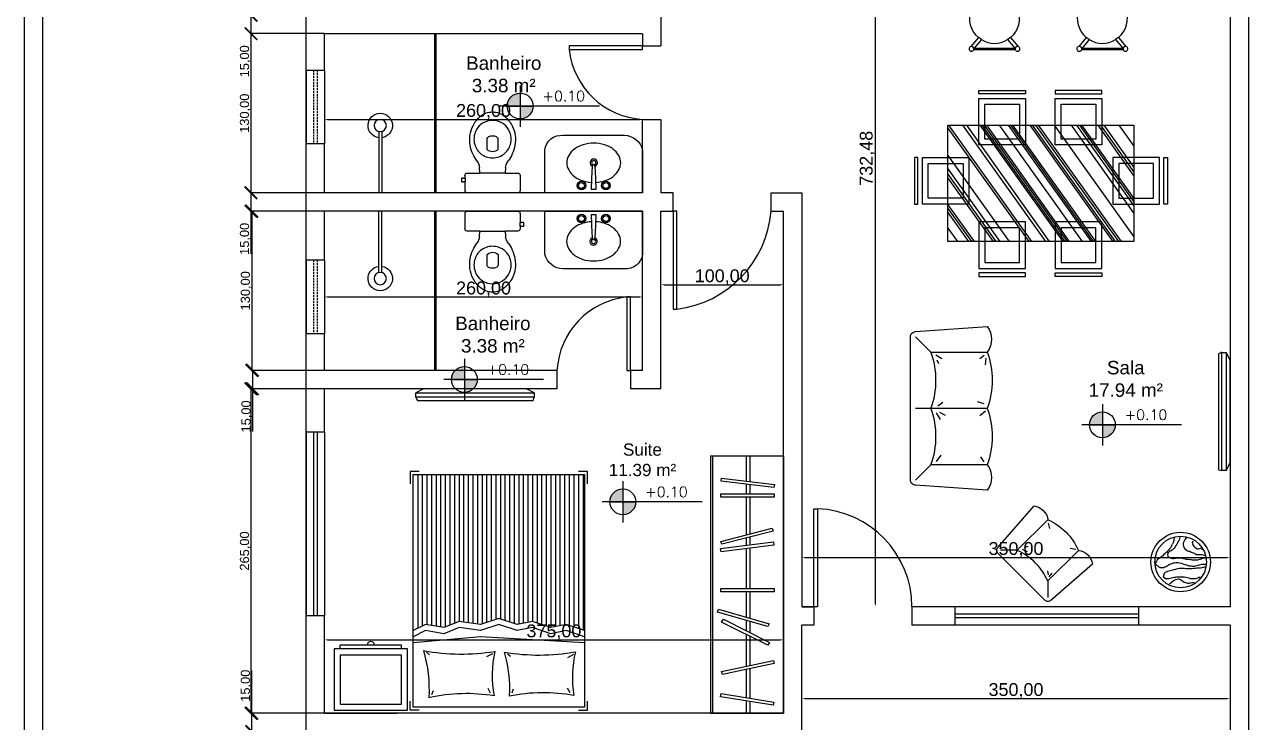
# Model space of a CAD drawing. Header units: metres. Extents: x 5374 to 25187, y 1840 to 7438.
# Drawn here: x 21878 to 22878, y 5730 to 6300 of the extents above; entities that cross this region are included whole.
import ezdxf
from ezdxf.enums import TextEntityAlignment as Align

# ---------------------------------------------------------------- set-up
doc = ezdxf.new("R2010")
doc.units = ezdxf.units.M
doc.linetypes.add('HIDDEN2', pattern=[4.7625, 3.175, -1.5875])
for name, color, linetype in [('01', 1, 'Continuous'), ('02', 2, 'Continuous'), ('03', 3, 'Continuous'), ('04', 4, 'Continuous'), ('05', 5, 'Continuous'), ('06', 6, 'Continuous'), ('ARQ-SÍMBOLOS', 2, 'Continuous'), ('ARQ-TEXTO2', 2, 'Continuous'), ('Block1', 1, 'Continuous'), ('Block2', 2, 'Continuous')]:
    doc.layers.add(name, color=color, linetype=linetype)
doc.styles.add('ROMANS', font='romans.shx')
doc.styles.get("Standard").update_dxf_attribs({"font": 'arial.ttf'})
doc.dimstyles.new('Cotas Externas', dxfattribs={"dimtxt": 7.5, "dimasz": 10.2, "dimexe": 0.125, "dimexo": 0.0625, "dimgap": 0.0625, "dimtad": 1, "dimzin": 1, "dimtxsty": 'Standard', "dimblk": 'ARCHTICK', "dimcen": 0.2, "dimadec": 0, "dimazin": 0, "dimtfac": 1, "dimtmove": 0, "dimatfit": 3, "dimfxl": 1, "dimarcsym": 0})
doc.dimstyles.new('Cotas Internas', dxfattribs={"dimtxt": 10.5, "dimasz": 2.5, "dimexe": 1.25, "dimexo": 0.625, "dimgap": 0.0625, "dimtad": 1, "dimzin": 1, "dimtxsty": 'Standard', "dimcen": 2.5, "dimse1": 1, "dimse2": 1, "dimadec": 0, "dimazin": 0, "dimtfac": 1, "dimtmove": 0, "dimatfit": 3, "dimfxl": 1, "dimarcsym": 0})

# ---------------------------------------------------------------- blocks, each defined once
blk = doc.blocks.new('CamaCasal001')
for p, q in [((-65, -3), (-72.5, -3)), ((-72.5, -3), (-72.5, -10.5)), ((65, -3), (72.5, -3)), ((72.5, -3), (72.5, -10.5)), ((-58.4, -17.1), (-56.1, -21)), ((-10.9, -17.3), (-12.1, -20.6)), ((6.7, -16.9), (8.8, -20.9)), ((54.7, -15.9), (53.4, -19.2)), ((-60.9, -48.5), (-56.1, -45.8)), ((-7, -49.2), (-9.5, -47.1)), ((5.2, -49.1), (10.1, -46.6)), ((59, -50.4), (56.6, -48.2)), ((-70, -58), (15, -63)), ((15, -63), (70, -58)), ((-70, -63), (-55, -68)), ((-70, -68), (-55, -73)), ((-68.8, -195.5), (-68.8, -68.4)), ((-65, -195.5), (-65, -69.7)), ((-55, -68), (-42.5, -65.5)), ((-42.5, -65.5), (-27.5, -70.5)), ((-27.5, -70.5), (-15, -68)), ((-15, -68), (0, -73)), ((0, -73), (15, -68)), ((15, -68), (32.5, -70.5)), ((32.5, -70.5), (45, -65.5)), ((45, -65.5), (60, -68)), ((60, -68), (70, -63)), ((60, -73), (70, -68)), ((66.2, -195.5), (66.2, -69.9)), ((-61.3, -195.5), (-61.3, -70.9)), ((-57.5, -195.5), (-57.5, -72.2)), ((-55, -73), (-42.5, -70.5)), ((-53.8, -195.5), (-53.8, -72.8)), ((-50, -195.5), (-50, -72)), ((-46.3, -195.5), (-46.3, -71.3)), ((-42.5, -70.5), (-27.5, -75.5)), ((-42.5, -195.5), (-42.5, -70.5)), ((-38.8, -195.5), (-38.8, -71.8)), ((-35, -195.5), (-35, -73)), ((-31.3, -195.5), (-31.3, -74.3)), ((-27.5, -75.5), (-15, -73)), ((-27.5, -195.5), (-27.5, -75.5)), ((-23.8, -195.5), (-23.8, -74.8)), ((-20, -195.5), (-20, -74)), ((-16.3, -195.5), (-16.3, -73.3)), ((-15, -73), (0, -78)), ((-12.5, -195.5), (-12.5, -73.8)), ((-8.8, -195.5), (-8.8, -75.1)), ((-5, -195.5), (-5, -76.3)), ((-1.3, -195.5), (-1.3, -77.6)), ((0, -78), (15, -73)), ((2.5, -195.5), (2.5, -77.2)), ((6.2, -195.5), (6.2, -75.9)), ((10, -195.5), (10, -74.7)), ((13.7, -195.5), (13.7, -73.4)), ((15, -73), (32.5, -75.5)), ((17.5, -195.5), (17.5, -73.4)), ((21.2, -195.5), (21.2, -73.9)), ((25, -195.5), (25, -74.4)), ((28.7, -195.5), (28.7, -75)), ((32.5, -75.5), (45, -70.5)), ((32.5, -195.5), (32.5, -75.5)), ((36.2, -195.5), (36.2, -74)), ((40, -195.5), (40, -72.5)), ((43.7, -195.5), (43.7, -71)), ((45, -70.5), (60, -73)), ((47.5, -195.5), (47.5, -70.9)), ((51.2, -195.5), (51.2, -71.5)), ((55, -195.5), (55, -72.2)), ((58.7, -195.5), (58.7, -72.8)), ((62.5, -195.5), (62.5, -71.8)), ((-72.5, -188), (-72.5, -198)), ((72.5, -198), (72.5, -188)), ((-72.5, -198), (-65, -198)), ((65, -198), (72.5, -198))]:
    blk.add_line(p, q)
blk.add_lwpolyline([(-70, -5.5), (70, -5.5), (70, -195.5), (-70, -195.5)], close=True)
for centre, radius, start, end in [((-144.2, -30), 84.1, 345.7287, 10.2181), ((-36.5, 118.4), 135.7, 259.4205, 281.7815), ((89.6, -21.2), 98.6, 176.1219, 197.2683), ((-82.6, -32), 88, 347.3997, 11.3333), ((26.7, 122.4), 139, 260.4676, 282.5636), ((170, -19.8), 113.3, 176.7024, 196.4311), ((-33, -219.8), 171.7, 80.4985, 99.9759), ((30.4, -220.6), 171.7, 79.6119, 99.0947)]:
    blk.add_arc(centre, radius, start, end)
blk = doc.blocks.new('Lavatorio008')
blk.add_lwpolyline([(-1.9, -8.6, 0.05843), (-8.8, -9.8, 0.084248), (-15.6, -13.2, 0.106469), (-20.5, -18.7, 0.130159), (-22.1, -24.6, 0.130159), (-20.5, -30.4, 0.106469), (-15.6, -35.9, 0.084248), (-8.8, -39.3, 0.073281), (-0.1, -40.6, 0.073281), (8.6, -39.3, 0.084248), (15.5, -35.9, 0.106469), (20.4, -30.4, 0.130159), (21.9, -24.6, 0.130159), (20.4, -18.7, 0.106469), (15.5, -13.2, 0.084248), (8.6, -9.8, 0.057106), (1.9, -8.6)], format="xyb")
blk.add_lwpolyline([(-1, -22.8, 0.389688), (-0.8, -23), (0, -23), (0.8, -23, 0.389688), (1, -22.8, 0.017234), (2, -3.2, 0.418769), (1.8, -3), (0, -3), (-1.8, -3, 0.418769), (-2, -3.2, 0.017234)], format="xyb", close=True)
for centre, radius in [((-10, -6), 3.5), ((-10, -6), 2.5), ((-10, -6), 2.4), ((10, -6), 3.5), ((10, -6), 2.5), ((10, -6), 2.4)]:
    blk.add_circle(centre, radius)
for radius, start, end in [(3, 109.9848, 66.8451), (1.75, 116.7599, 62.2389)]:
    blk.add_arc((-0.1, -24.6), radius, start, end)
blk = doc.blocks.new('Vaso003c')
for p, q in [((3, 20.7), (3, -20.7)), ((12.1, 22.5), (4.8, 22.5)), ((15.1, 22.5), (12.1, 22.5)), ((17.4, 22.5), (15.1, 22.5)), ((19.2, 10.3), (19.2, 20.7)), ((23.8, 10.6), (19.2, 10.3)), ((19.2, -20.7), (19.2, -10.3)), ((19.2, -10.3), (23.8, -10.6)), ((4.8, -22.5), (12.1, -22.5)), ((12.1, -23.7), (11.8, -23.7)), ((11.8, -23.7), (11.8, -25.2)), ((11.8, -25.2), (13.6, -25.2)), ((12.1, -22.5), (12.1, -23.7)), ((13.6, -25.2), (15.4, -25.2)), ((15.1, -23.7), (15.1, -22.5)), ((15.1, -22.5), (17.4, -22.5)), ((15.4, -23.7), (15.1, -23.7)), ((15.4, -25.2), (15.4, -23.7))]:
    blk.add_line(p, q)
for points in [[(19.2, 10.3), (19.2, 0), (19.2, -10.3)], [(15.1, -22.5), (12.1, -22.5)]]:
    blk.add_lwpolyline(points)
for points in [[(31.6, 0, -0.18052), (35.3, 10, -0.167158), (43.8, 14.9, -0.1), (49.8, 14.9, -0.096291), (54.8, 13, -0.13332), (59.8, 8.1, -0.150886), (62.2, 0, -0.150886), (59.8, -8.1, -0.13332), (54.8, -13, -0.096291), (49.8, -14.9, -0.1), (43.8, -14.9, -0.167158), (35.3, -10, -0.18052)], [(49, 3, 0.276984), (46.8, 4.4), (38.3, 4.4, 0.393258), (38.3, -4.5), (46.8, -4.5, 0.276984), (49, -3, 0.2)]]:
    blk.add_lwpolyline(points, format="xyb", close=True)
for centre, radius, start, end in [((4.8, 20.7), 1.79, 89.5929, 180.3396), ((17.4, 20.7), 1.82, 0.5732, 92.5231), ((20.1, 31.8), 21.5, 279.9541, 285.4067), ((20.9, 25.4), 15.1, 288.9102, 302.8225), ((45.6, -8.5), 26.9, 113.7212, 127.9102), ((46.4, -8.5), 27.2, 99.682, 115.2124), ((46.4, -4.6), 23.3, 81.5468, 101.3173), ((46.4, -6.1), 24.8, 62.5846, 82.0561), ((46.7, -5.9), 24.5, 40.581, 63.0371), ((53.9, 0), 15.2, 0.1765, 41.4371), ((46.7, 5.9), 24.5, 296.9629, 319.419), ((53.9, 0), 15.2, 318.5629, 359.8235), ((20.1, -31.8), 21.5, 74.5933, 80.0459), ((20.9, -25.4), 15.1, 57.1775, 71.0898), ((45.6, 8.5), 26.9, 232.0898, 246.2788), ((46.4, 8.5), 27.2, 244.7876, 260.318), ((46.4, 4.6), 23.3, 258.6827, 278.4532), ((46.4, 6.1), 24.8, 277.9439, 297.4154), ((4.8, -20.7), 1.79, 179.6604, 270.4071), ((17.4, -20.7), 1.82, 267.4769, 359.4268)]:
    blk.add_arc(centre, radius, start, end)
blk = doc.blocks.new('Chuveiro003')
for p, q in [((50.2, 1.2), (0, 1.2)), ((50.2, -1.2), (0, -1.2))]:
    blk.add_line(p, q)
blk.add_circle((55, 0), 5)
blk.add_arc((55, 0), 10, 187.1808, 172.8192)
blk = doc.blocks.new('Criado006')
for p, q in [((-30, 53), (-30, 3)), ((30, 53), (-30, 53)), ((-25, 53), (-25, 56)), ((25, 56), (-25, 56)), ((25, 53), (25, 56)), ((30, 3), (30, 53)), ((25, 48), (-25, 48)), ((-25, 48), (-25, 8)), ((25, 8), (25, 48)), ((-30, 3), (30, 3)), ((-25, 8), (25, 8))]:
    blk.add_line(p, q)
blk.add_arc((0, 56), 3, 0, 180)
blk = doc.blocks.new('Armario015')
for p, q in [((125, 59.5), (-119.6, 59.5)), ((-119.6, 0), (-119.6, 59.5)), ((125, 0), (125, 59.5)), ((-108.3, 32), (-119.6, 32)), ((-77.3, 32), (-105.3, 32)), ((-77.3, 32), (-105.3, 32)), ((-46.3, 32), (-74.2, 32)), ((-32.3, 32), (-42.9, 32)), ((-4.1, 32), (-29.2, 32)), ((37.3, 32), (-1.1, 32)), ((47.6, 32), (40.3, 32)), ((85.8, 32), (50.7, 32)), ((97.6, 32), (88.7, 32)), ((125, 32), (100.6, 32)), ((-107.7, 29), (-119.6, 29)), ((-107.7, 29), (-119.6, 29)), ((-78, 29), (-104.7, 29)), ((-78, 29), (-104.7, 29)), ((-44.6, 29), (-75, 29)), ((-31.3, 29), (-41.1, 29)), ((-4.1, 29), (-28.2, 29)), ((36.9, 29), (-1.1, 29)), ((46.7, 29), (39.8, 29)), ((85.8, 29), (49.8, 29)), ((98, 29), (88.7, 29)), ((125, 29), (101, 29)), ((125, 1.5), (-119.6, 1.5)), ((125, 0), (-119.6, 0))]:
    blk.add_line(p, q)
for points in [[(-103.8, 8.2), (-100.9, 8.7), (-109, 51.6), (-111.9, 51.1)], [(-82.8, 9.8), (-80, 9), (-69.4, 51.4), (-72.3, 52.1)], [(-4.1, 8.3), (-1.1, 8.3), (-1.1, 52), (-4.1, 52)], [(33.8, 8.6), (36.8, 8.2), (43.1, 51.3), (40.2, 51.7)], [(40.9, 9.3), (43.7, 8.5), (56.2, 50.3), (53.4, 51.1)], [(85.8, 8.3), (88.7, 8.3), (88.7, 52), (85.8, 52)], [(100.9, 8.6), (103.8, 9), (97.7, 52.2), (94.8, 51.8)], [(-32.9, 9), (-30.3, 10.5), (-52.3, 48.1), (-54.8, 46.7)], [(-23.5, 5.6), (-20.7, 6.5), (-34.5, 47.9), (-37.3, 46.9)]]:
    blk.add_lwpolyline(points, close=True)
blk = doc.blocks.new('Mesa018')
at = {"layer": 'Block1'}
for p, q in [((-80, 97.4), (-10.5, 0)), ((-79.4, 100), (-8.1, 0)), ((-67.5, 100), (3.9, 0)), ((-64.1, 100), (7.2, 0)), ((-52.6, 100), (18.7, 0)), ((-50.7, 100), (20.6, 0)), ((-48.8, 100), (22.5, 0)), ((-46.9, 100), (24.4, 0)), ((-35.9, 100), (35.5, 0)), ((-28.2, 100), (43.1, 0)), ((-26.3, 100), (45, 0)), ((-24.4, 100), (46.9, 0)), ((-9.5, 100), (61.8, 0)), ((-7.6, 100), (63.7, 0)), ((-4.8, 100), (66.6, 0)), ((-2.4, 100), (69, 0)), ((11.5, 100), (80, 4)), ((25.9, 100), (80, 24.1)), ((30.7, 100), (80, 30.8)), ((33.1, 100), (80, 34.2)), ((35, 100), (80, 36.9)), ((48.9, 100), (80, 56.3)), ((51.3, 100), (80, 59.7)), ((54.1, 100), (80, 63.7)), ((67.1, 100), (80, 81.9)), ((-80, 73.9), (-27.3, 0)), ((-80, 62.5), (-35.4, 0)), ((-80, 57.8), (-38.7, 0)), ((-80, 54.5), (-41.1, 0)), ((-80, 31.7), (-57.4, 0)), ((-80, 28.3), (-59.8, 0)), ((-80, 25), (-62.2, 0)), ((-80, 11.5), (-71.8, 0))]:
    blk.add_line(p, q, dxfattribs=at)
at = {"layer": 'Block2'}
for points in [[(-53.3, 126.9), (-53.3, 129.9), (-13.3, 129.9), (-13.3, 126.9)], [(12.3, 129.9), (12.3, 126.9), (52.3, 126.9), (52.3, 129.9)], [(-53.3, 83.1), (-53.3, 123.1), (-13.3, 123.1), (-13.3, 83.1)], [(-48.3, 118.1), (-18.3, 118.1), (-18.3, 88.1), (-48.3, 88.1)], [(52.3, 123.1), (52.3, 83.1), (12.3, 83.1), (12.3, 123.1)], [(17.3, 118.1), (47.3, 118.1), (47.3, 88.1), (17.3, 88.1)], [(80, 0), (-80, 0), (-80, 100), (80, 100)], [(-108.8, 32.2), (-105.8, 32.2), (-105.8, 72.2), (-108.8, 72.2)], [(-101.9, 32.2), (-101.9, 72.2), (-61.9, 72.2), (-61.9, 32.2)], [(-96.9, 37.2), (-96.9, 67.2), (-66.9, 67.2), (-66.9, 37.2)], [(101.9, 32.2), (101.9, 72.2), (61.9, 72.2), (61.9, 32.2)], [(96.9, 37.2), (96.9, 67.2), (66.9, 67.2), (66.9, 37.2)], [(108.8, 32.2), (105.8, 32.2), (105.8, 72.2), (108.8, 72.2)], [(-53.3, 16.9), (-53.3, -23.1), (-13.3, -23.1), (-13.3, 16.9)], [(-48.3, -18.1), (-18.3, -18.1), (-18.3, 11.9), (-48.3, 11.9)], [(52.3, -23.1), (52.3, 16.9), (12.3, 16.9), (12.3, -23.1)], [(17.3, -18.1), (47.3, -18.1), (47.3, 11.9), (17.3, 11.9)], [(-53.3, -26.9), (-53.3, -29.9), (-13.3, -29.9), (-13.3, -26.9)], [(12.3, -29.9), (12.3, -26.9), (52.3, -26.9), (52.3, -29.9)]]:
    blk.add_lwpolyline(points, close=True, dxfattribs=at)
blk = doc.blocks.new('MsCentro01')
at = {"layer": 'Block1'}
for p, q in [((-6.4, 25), (-6.9, 22.8)), ((-0.8, 24.7), (-1.1, 23.6)), ((-11.1, 13.3), (-12.2, 11.9)), ((-10.3, 14.4), (-11.1, 13.3)), ((-9.4, 15.5), (-10.3, 14.4)), ((-9.1, 16.6), (-9.4, 15.5)), ((-8.6, 17.8), (-9.1, 16.6)), ((-7.5, 13), (-8.6, 11.9)), ((-7.5, 19.4), (-8.3, 18)), ((-6.9, 21.7), (-7.5, 19.4)), ((-6.4, 14.1), (-7.5, 13)), ((-6.9, 22.8), (-6.9, 21.7)), ((-5.5, 15.2), (-6.4, 14.1)), ((-4.7, 16.6), (-5.5, 15.2)), ((-3.8, 18), (-4.7, 16.6)), ((-3.3, 19.2), (-3.8, 18)), ((-2.7, 20.3), (-3.3, 19.2)), ((-1.9, 21.4), (-2.7, 20.3)), ((-1.6, 22.5), (-1.9, 21.4)), ((-1.1, 23.6), (-1.6, 22.5)), ((3.7, 21.1), (2.6, 18.9)), ((2.6, 18.9), (2.6, 17.5)), ((2.6, 17.5), (2.9, 16.1)), ((2.9, 16.1), (3.1, 14.7)), ((3.1, 14.7), (4.3, 13.3)), ((4, 22.2), (3.7, 21.1)), ((4.8, 23.3), (4, 22.2)), ((4.3, 13.3), (5.4, 12.5)), ((6.2, 24.5), (4.8, 23.3)), ((5.4, 12.5), (6.8, 11.3)), ((12.6, 21.1), (11.8, 19.7)), ((11.8, 19.7), (12.1, 18.3)), ((12.1, 18.3), (12.4, 17.2)), ((12.4, 17.2), (13.2, 16.1)), ((13.2, 16.1), (14.3, 15)), ((14.3, 15), (15.7, 13.9)), ((15.7, 13.9), (16.8, 13.3)), ((16.8, 13.3), (17.9, 13.3)), ((17.9, 13.3), (19.1, 13.6)), ((19.1, 13.6), (20.2, 13.9)), ((20.2, 13.9), (21.3, 13.3)), ((21.3, 13.3), (22.4, 12.5)), ((-24.5, 1), (-25.1, -0.1)), ((-23.7, 2.1), (-24.5, 1)), ((-21.4, 3.8), (-23.7, 2.1)), ((-20.3, 4.4), (-21.4, 3.8)), ((-19.2, 5.5), (-20.3, 4.4)), ((-18.1, 6.3), (-19.2, 5.5)), ((-17.2, 7.4), (-18.1, 6.3)), ((-16.1, 8.3), (-17.2, 7.4)), ((-15, 9.1), (-16.1, 8.3)), ((-13.9, 9.9), (-15, 9.1)), ((-13.3, 11.1), (-13.9, 9.9)), ((-12.2, 11.9), (-13.3, 11.1)), ((-12.8, 8.8), (-13.1, 7.4)), ((-13.1, 7.4), (-12.8, 6)), ((-11.9, 9.9), (-12.8, 8.8)), ((-12.8, 6), (-11.9, 4.6)), ((-10.8, 10.8), (-11.9, 9.9)), ((-11.9, 4.6), (-10.8, 4.4)), ((-9.7, 11.3), (-10.8, 10.8)), ((-10.8, 4.4), (-9.4, 3.8)), ((-8.6, 11.9), (-9.7, 11.3)), ((-9.4, 3.8), (-8.3, 3.5)), ((-8.3, 3.5), (-6.9, 3.5)), ((-6.9, 3.5), (-5.8, 3.8)), ((-5.8, 3.8), (-4.4, 3.8)), ((-4.4, 3.8), (-3.3, 4.1)), ((-3.3, 4.1), (0.6, 4.1)), ((0.6, 4.1), (1.7, 3.8)), ((1.7, 3.8), (2.9, 3.5)), ((2.9, 3.5), (4, 3.5)), ((4, 3.5), (5.1, 3)), ((5.1, 3), (6.5, 2.7)), ((6.5, 2.7), (7.9, 2.7)), ((6.8, 11.3), (8.2, 11.1)), ((7.9, 2.7), (9.6, 2.4)), ((8.2, 11.1), (9.3, 10.8)), ((9.3, 10.8), (10.7, 9.9)), ((9.6, 2.4), (10.7, 2.4)), ((10.7, 9.9), (11.8, 9.7)), ((10.7, 2.4), (11.8, 2.1)), ((11.8, 9.7), (12.9, 9.1)), ((11.8, 2.1), (17.4, 2.1)), ((12.9, 9.1), (14.3, 8.6)), ((14.3, 8.6), (15.4, 7.7)), ((15.4, 7.7), (21.3, 7.7)), ((17.4, 2.1), (18.5, 2.4)), ((18.5, 2.4), (19.6, 3)), ((19.6, 3), (20.7, 3.2)), ((20.7, 3.2), (21.8, 3.8)), ((21.3, 7.7), (22.7, 7.4)), ((21.8, 3.8), (23, 4.1)), ((22.7, 7.4), (23.8, 6.9)), ((23, 4.1), (25.2, 4.1)), ((23.8, 6.9), (24.9, 6.6)), ((-25.1, -0.1), (-25.6, -1.2)), ((-25.6, -1.2), (-25.3, -2.3)), ((-25.3, -2.3), (-24.2, -3.2)), ((-24.2, -3.2), (-23.1, -4)), ((-23.1, -4), (-21.7, -5.1)), ((-21.7, -5.1), (-20.6, -5.4)), ((-20.6, -5.4), (-19.5, -5.7)), ((-19.5, -5.7), (-18.4, -5.7)), ((-18.4, -5.7), (-17, -5.4)), ((-16.7, -11.5), (-17.2, -13.8)), ((-17, -5.4), (-15.8, -4.8)), ((-15.6, -10.7), (-16.7, -11.5)), ((-15.8, -4.8), (-14.7, -4.6)), ((-14.5, -10.1), (-15.6, -10.7)), ((-14.7, -4.6), (-13.6, -4)), ((-13.1, -9.6), (-14.5, -10.1)), ((-13.6, -4), (-12.5, -3.2)), ((-11.9, -9.3), (-13.1, -9.6)), ((-12.5, -3.2), (-11.1, -2.3)), ((-10.5, -9), (-11.9, -9.3)), ((-11.1, -2.3), (-9.7, -1.8)), ((-9.1, -8.5), (-10.5, -9)), ((-9.7, -1.8), (-8.3, -1.2)), ((-8, -8.2), (-9.1, -8.5)), ((-8.3, -1.2), (-7.2, -0.9)), ((-6.6, -7.9), (-8, -8.2)), ((-7.2, -0.9), (-6.1, -0.7)), ((-5.2, -7.4), (-6.6, -7.9)), ((-6.1, -0.7), (-4.7, -0.4)), ((-4.1, -7.1), (-5.2, -7.4)), ((-4.7, -0.4), (-2.4, -0.4)), ((-2.7, -6.8), (-4.1, -7.1)), ((-1.6, -6.5), (-2.7, -6.8)), ((-2.4, -0.4), (-1.1, -0.7)), ((3.7, -6.5), (-1.6, -6.5)), ((-1.1, -0.7), (0.6, -1.2)), ((0.6, -1.2), (1.7, -1.5)), ((1.7, -1.5), (3.4, -2.1)), ((3.4, -2.1), (4.5, -2.6)), ((5.1, -6.8), (3.7, -6.5)), ((4.5, -2.6), (5.9, -2.9)), ((11.5, -6.8), (5.1, -6.8)), ((5.9, -2.9), (7, -3.2)), ((7, -3.2), (8.2, -3.7)), ((8.2, -3.7), (9.3, -3.7)), ((9.3, -3.7), (10.7, -4)), ((10.7, -4), (11.8, -4.3)), ((12.9, -6.5), (11.5, -6.8)), ((11.8, -4.3), (12.9, -4.3)), ((12.9, -4.3), (14.3, -4)), ((15.1, -6.5), (12.9, -6.5)), ((14.3, -4), (15.4, -3.7)), ((16.3, -6.2), (15.1, -6.5)), ((15.4, -3.7), (16.8, -3.4)), ((20.2, -6.2), (16.3, -6.2)), ((16.8, -3.4), (17.9, -3.2)), ((17.9, -3.2), (19.1, -2.9)), ((19.1, -2.9), (21.3, -2.3)), ((21.6, -6), (20.2, -6.2)), ((21.3, -2.3), (25.8, -2.3)), ((23, -5.4), (21.6, -6)), ((24.4, -4.8), (23, -5.4)), ((-17.2, -13.8), (-17.5, -14.9)), ((-17.5, -14.9), (-15.3, -16.6)), ((-15.3, -16.6), (-14.2, -16.8)), ((-14.2, -16.8), (-13.1, -16.6)), ((-13.1, -16.6), (-11.9, -16.6)), ((-11.9, -16.6), (-10.5, -16.3)), ((-11.4, -22.1), (-9.7, -20.8)), ((-10.5, -16.3), (-7.8, -15.7)), ((-9.7, -20.8), (-8, -19.4)), ((-8, -19.4), (-6.6, -18.2)), ((-7.8, -15.7), (-6.4, -15.2)), ((-6.6, -18.2), (-5, -17.7)), ((-6.4, -15.2), (-5, -15.2)), ((-5, -15.2), (-3.8, -14.9)), ((-5, -17.7), (-3.6, -17.4)), ((-3.8, -14.9), (3.7, -14.9)), ((-3.6, -17.4), (-2.2, -17.1)), ((-2.2, -17.1), (-1.1, -17.4)), ((-1.1, -17.4), (0.1, -18)), ((0.1, -18), (1.2, -18.8)), ((1.2, -18.8), (2.3, -19.4)), ((2.3, -19.4), (3.7, -20.2)), ((3.7, -14.9), (5.4, -15.2)), ((3.7, -20.2), (4.8, -20.8)), ((4.8, -20.8), (5.9, -21)), ((5.4, -15.2), (6.8, -15.7)), ((5.9, -21), (7, -21.3)), ((6.8, -15.7), (8.2, -16)), ((7, -21.3), (8.2, -21.3)), ((8.2, -16), (9.6, -16.6)), ((8.2, -21.3), (9.3, -21)), ((9.3, -21), (10.4, -21)), ((9.6, -16.6), (10.7, -16.8)), ((10.4, -21), (11.5, -20.8)), ((10.7, -16.8), (12.9, -16.8)), ((11.5, -20.8), (13.7, -20.8)), ((12.9, -16.8), (14, -16.6)), ((13.7, -20.8), (14, -21)), ((14, -16.6), (15.1, -16.6)), ((15.1, -16.6), (16.3, -16.3)), ((16.3, -16.3), (17.4, -16)), ((17.4, -16), (18.5, -15.4)), ((18.5, -15.4), (19.6, -15.2))]:
    blk.add_line(p, q, dxfattribs=at)
at = {"layer": 'Block2'}
for radius in [30, 26]:
    blk.add_circle((0, 0), radius, dxfattribs=at)
blk = doc.blocks.new('Cadeira059')
at = {"layer": 'Block2'}
for p, q in [((-13.2, 15.7), (-19.3, 23.1)), ((-16.6, 24.5), (-16.8, 24.5)), ((16.6, 24.5), (-16.8, 24.5)), ((-10.7, 17.5), (-16.6, 24.5)), ((10.7, 17.5), (16.6, 24.5)), ((13.2, 15.7), (19.3, 23.1)), ((16.6, 24.5), (16.8, 24.5)), ((-13.2, 15.7), (-10.7, 17.5)), ((10.7, 17.5), (13.2, 15.7))]:
    blk.add_line(p, q, dxfattribs=at)
blk.add_lwpolyline([(16.8, 25.5), (-0.5, 25.5), (-16.8, 25.5)], dxfattribs=at)
for centre, radius, start, end in [((-18.8, 25), 2, 14.4775, 253.7995), ((-18.8, 25), 2, 253.7995, 14.4775), ((0, 0), 20.5, 58.4946, 121.5054), ((18.8, 25), 2, 286.2005, 165.5225), ((18.8, 25), 2, 165.5225, 286.2005), ((0, 0), 20.5, 129.9204, 50.0796)]:
    blk.add_arc(centre, radius, start, end, dxfattribs=at)
blk = doc.blocks.new('Sofa002b')
at = {"layer": 'Block1'}
for p, q in [((-70.7, 0), (-70.7, 71.5)), ((-66.6, 64.3), (-58.7, 58.5)), ((-4.9, 64.8), (-13.4, 59.5)), ((4.1, 62.7), (8.8, 56.4)), ((62.6, 63.8), (57.9, 61.7)), ((68.9, 65.3), (64.2, 57.4)), ((72.3, 71.5), (72.3, 0)), ((-3.9, 60.6), (-7.6, 53.2)), ((-67.2, 3.7), (-60.8, 7.9)), ((-2.8, 2.1), (-8.6, 9.5)), ((6.7, 3.7), (9.3, 12.1)), ((64.7, 1.6), (56.3, 2.6)), ((67.9, 3.7), (63.7, 9.5))]:
    blk.add_line(p, q, dxfattribs=at)
for points in [[(-70.7, 71.5), (-90.2, 91)], [(0.8, 0), (0.8, 91)], [(72.3, 71.5), (91.8, 91)]]:
    blk.add_lwpolyline(points, dxfattribs=at)
for centre in [(-35, 166.8), (36.5, 166.8)]:
    blk.add_arc(centre, 101.8, 249.444, 290.556, dxfattribs=at)
at = {"layer": 'Block2'}
blk.add_lwpolyline([(0.8, 0, -0.181335), (-70.7, 0, -0.333333), (-103.2, 0), (-96.7, 91, -0.414214), (-90.2, 97.5), (91.8, 97.5, -0.414214), (98.3, 91), (104.8, 0, -0.333333), (72.3, 0, -0.181335)], format="xyb", close=True, dxfattribs=at)
blk = doc.blocks.new('Sofa002a')
at = {"layer": 'Block1'}
for p, q in [((-27, 4.9), (-27, 59.9)), ((-24.3, 55.2), (-23.9, 49.1)), ((-21.9, 54), (-17.8, 50.7)), ((24.8, 54.4), (17.9, 52)), ((24, 51.1), (21.9, 46.3)), ((28, 59.9), (28, 4.9)), ((-23.9, 6.5), (-17.8, 11)), ((24.4, 7.8), (18.7, 11.4))]:
    blk.add_line(p, q, dxfattribs=at)
for points in [[(-27, 59.9), (-42, 74.9)], [(28, 59.9), (43, 74.9)]]:
    blk.add_lwpolyline(points, dxfattribs=at)
blk.add_arc((0.5, 133.3), 78.3, 249.444, 290.556, dxfattribs=at)
at = {"layer": 'Block2'}
blk.add_lwpolyline([(28, 4.9, -0.181335), (-27, 4.9, -0.333333), (-52, 4.9), (-47, 74.9, -0.414214), (-42, 79.9), (43, 79.9, -0.414214), (48, 74.9), (53, 4.9, -0.333333)], format="xyb", close=True, dxfattribs=at)
blk = doc.blocks.new('_ArchTick')
at = {"color": 0, "linetype": 'ByBlock', "const_width": 0.15}
blk.add_lwpolyline([(-0.5, -0.5), (0.5, 0.5)], dxfattribs=at)
blk = doc.blocks.new('*D95')
at = {"layer": '04', "color": 0, "lineweight": -2, "transparency": 16777216}
for p, q in [((22122.7, 6307.3), (22062.6, 6307.3)), ((22062.8, 6307.3), (22062.8, 6292.3)), ((22122.7, 6292.3), (22062.6, 6292.3)), ((22062.8, 6292.3), (22062.8, 6257.4))]:
    blk.add_line(p, q, dxfattribs=at)
at = {"layer": 'Defpoints', "color": 0, "transparency": 16777216}
for p in [(22122.8, 6307.3), (22062.8, 6292.3), (22122.8, 6292.3)]:
    blk.add_point(p, dxfattribs=at)
at = {"layer": '04', "color": 0, "lineweight": -2, "transparency": 16777216, "xscale": 10.2, "yscale": 10.2, "zscale": 10.2}
for p, rotation in [((22062.8, 6307.3), 90), ((22062.8, 6292.3), 270)]:
    blk.add_blockref('_ArchTick', p, dxfattribs=dict(at, rotation=rotation))
at = {"layer": '04', "color": 0, "transparency": 16777216, "insert": (22058.2, 6269.7), "char_height": 7.5, "attachment_point": 5, "rotation": 90}
blk.add_mtext('15,00', dxfattribs=at)
blk = doc.blocks.new('*D96')
at = {"layer": '04', "color": 0, "lineweight": -2, "transparency": 16777216}
for p, q in [((22122.7, 6292.3), (22062.6, 6292.3)), ((22062.8, 6292.3), (22062.8, 6162.3)), ((22122.7, 6162.3), (22062.6, 6162.3))]:
    blk.add_line(p, q, dxfattribs=at)
at = {"layer": 'Defpoints', "color": 0, "transparency": 16777216}
for p in [(22122.8, 6292.3), (22062.8, 6162.3), (22122.8, 6162.3)]:
    blk.add_point(p, dxfattribs=at)
at = {"layer": '04', "color": 0, "lineweight": -2, "transparency": 16777216, "xscale": 10.2, "yscale": 10.2, "zscale": 10.2}
for p, rotation in [((22062.8, 6292.3), 90), ((22062.8, 6162.3), 270)]:
    blk.add_blockref('_ArchTick', p, dxfattribs=dict(at, rotation=rotation))
at = {"layer": '04', "color": 0, "transparency": 16777216, "insert": (22058.2, 6227.3), "char_height": 7.5, "attachment_point": 5, "rotation": 90}
blk.add_mtext('130,00', dxfattribs=at)
blk = doc.blocks.new('*D97')
at = {"layer": '04', "color": 0, "lineweight": -2, "transparency": 16777216}
for p, q in [((22122.7, 6162.3), (22062.6, 6162.3)), ((22062.8, 6162.3), (22062.8, 6147.3)), ((22122.7, 6147.3), (22062.6, 6147.3)), ((22062.8, 6147.3), (22062.8, 6112.4))]:
    blk.add_line(p, q, dxfattribs=at)
at = {"layer": 'Defpoints', "color": 0, "transparency": 16777216}
for p in [(22122.8, 6162.3), (22062.8, 6147.3), (22122.8, 6147.3)]:
    blk.add_point(p, dxfattribs=at)
at = {"layer": '04', "color": 0, "lineweight": -2, "transparency": 16777216, "xscale": 10.2, "yscale": 10.2, "zscale": 10.2}
for p, rotation in [((22062.8, 6162.3), 90), ((22062.8, 6147.3), 270)]:
    blk.add_blockref('_ArchTick', p, dxfattribs=dict(at, rotation=rotation))
at = {"layer": '04', "color": 0, "transparency": 16777216, "insert": (22058.2, 6124.7), "char_height": 7.5, "attachment_point": 5, "rotation": 90}
blk.add_mtext('15,00', dxfattribs=at)
blk = doc.blocks.new('*D98')
at = {"layer": '04', "color": 0, "lineweight": -2, "transparency": 16777216}
for p, q in [((22122.7, 6147.3), (22063.4, 6147.3)), ((22063.5, 6147.3), (22063.5, 6017.3)), ((22122.7, 6017.3), (22063.4, 6017.3))]:
    blk.add_line(p, q, dxfattribs=at)
at = {"layer": 'Defpoints', "color": 0, "transparency": 16777216}
for p in [(22122.8, 6147.3), (22063.5, 6017.3), (22122.8, 6017.3)]:
    blk.add_point(p, dxfattribs=at)
at = {"layer": '04', "color": 0, "lineweight": -2, "transparency": 16777216, "xscale": 10.2, "yscale": 10.2, "zscale": 10.2}
for p, rotation in [((22063.5, 6147.3), 90), ((22063.5, 6017.3), 270)]:
    blk.add_blockref('_ArchTick', p, dxfattribs=dict(at, rotation=rotation))
at = {"layer": '04', "color": 0, "transparency": 16777216, "insert": (22058.9, 6082.3), "char_height": 7.5, "attachment_point": 5, "rotation": 90}
blk.add_mtext('130,00', dxfattribs=at)
blk = doc.blocks.new('*D99')
at = {"layer": '04', "color": 0, "lineweight": -2, "transparency": 16777216}
for p, q in [((22122.7, 6017.3), (22063.8, 6017.3)), ((22064, 6017.3), (22064, 6002.3)), ((22122.7, 6002.3), (22063.8, 6002.3)), ((22064, 6002.3), (22064, 5967.4))]:
    blk.add_line(p, q, dxfattribs=at)
at = {"layer": 'Defpoints', "color": 0, "transparency": 16777216}
for p in [(22122.8, 6017.3), (22064, 6002.3), (22122.8, 6002.3)]:
    blk.add_point(p, dxfattribs=at)
at = {"layer": '04', "color": 0, "lineweight": -2, "transparency": 16777216, "xscale": 10.2, "yscale": 10.2, "zscale": 10.2}
for p, rotation in [((22064, 6017.3), 90), ((22064, 6002.3), 270)]:
    blk.add_blockref('_ArchTick', p, dxfattribs=dict(at, rotation=rotation))
at = {"layer": '04', "color": 0, "transparency": 16777216, "insert": (22059.4, 5979.7), "char_height": 7.5, "attachment_point": 5, "rotation": 90}
blk.add_mtext('15,00', dxfattribs=at)
blk = doc.blocks.new('*D100')
at = {"layer": '04', "color": 0, "lineweight": -2, "transparency": 16777216}
for p, q in [((22122.7, 6002.3), (22062.6, 6002.3)), ((22062.8, 6002.3), (22062.8, 5737.3)), ((22122.7, 5737.3), (22062.6, 5737.3))]:
    blk.add_line(p, q, dxfattribs=at)
at = {"layer": 'Defpoints', "color": 0, "transparency": 16777216}
for p in [(22122.8, 6002.3), (22062.8, 5737.3), (22122.8, 5737.3)]:
    blk.add_point(p, dxfattribs=at)
at = {"layer": '04', "color": 0, "lineweight": -2, "transparency": 16777216, "xscale": 10.2, "yscale": 10.2, "zscale": 10.2}
for p, rotation in [((22062.8, 6002.3), 90), ((22062.8, 5737.3), 270)]:
    blk.add_blockref('_ArchTick', p, dxfattribs=dict(at, rotation=rotation))
at = {"layer": '04', "color": 0, "transparency": 16777216, "insert": (22058.2, 5869.8), "char_height": 7.5, "attachment_point": 5, "rotation": 90}
blk.add_mtext('265,00', dxfattribs=at)
blk = doc.blocks.new('*D107')
at = {"layer": '04', "color": 0, "lineweight": -2, "transparency": 16777216}
for p, q in [((22063.5, 5737.3), (22063.5, 5772.2)), ((22122.7, 5737.3), (22063.3, 5737.3)), ((22063.5, 5722.3), (22063.5, 5737.3)), ((22122.7, 5722.3), (22063.3, 5722.3))]:
    blk.add_line(p, q, dxfattribs=at)
at = {"layer": 'Defpoints', "color": 0, "transparency": 16777216}
for p in [(22063.5, 5737.3), (22122.8, 5737.3), (22122.8, 5722.3)]:
    blk.add_point(p, dxfattribs=at)
at = {"layer": '04', "color": 0, "lineweight": -2, "transparency": 16777216, "xscale": 10.2, "yscale": 10.2, "zscale": 10.2}
for p, rotation in [((22063.5, 5737.3), 90), ((22063.5, 5722.3), 270)]:
    blk.add_blockref('_ArchTick', p, dxfattribs=dict(at, rotation=rotation))
at = {"layer": '04', "color": 0, "transparency": 16777216, "insert": (22058.9, 5759.8), "char_height": 7.5, "attachment_point": 5, "rotation": 90}
blk.add_mtext('15,00', dxfattribs=at)
blk = doc.blocks.new('*D120')
at = {"layer": '04', "color": 0, "lineweight": -2, "transparency": 16777216}
blk.add_line((22515.3, 5749.3), (22860.3, 5749.3), dxfattribs=at)
at = {"layer": '04', "color": 0, "transparency": 16777216}
for points in [[(22515.3, 5749.7), (22515.3, 5748.9), (22512.8, 5749.3)], [(22860.3, 5749.7), (22860.3, 5748.9), (22862.8, 5749.3)]]:
    blk.add_solid(points, dxfattribs=at)
at = {"layer": 'Defpoints', "color": 0, "transparency": 16777216}
for p in [(22512.8, 5809.3), (22862.8, 5809.3), (22862.8, 5749.3)]:
    blk.add_point(p, dxfattribs=at)
at = {"layer": '04', "color": 0, "transparency": 16777216, "insert": (22687.8, 5755.7), "char_height": 10.5, "attachment_point": 5}
blk.add_mtext('350,00', dxfattribs=at)
blk = doc.blocks.new('*D121')
at = {"layer": '04', "color": 0, "lineweight": -2, "transparency": 16777216}
blk.add_line((22515.3, 5864.5), (22860.3, 5864.5), dxfattribs=at)
at = {"layer": '04', "color": 0, "transparency": 16777216}
for points in [[(22515.3, 5864.9), (22515.3, 5864.1), (22512.8, 5864.5)], [(22860.3, 5864.9), (22860.3, 5864.1), (22862.8, 5864.5)]]:
    blk.add_solid(points, dxfattribs=at)
at = {"layer": 'Defpoints', "color": 0, "transparency": 16777216}
for p in [(22862.8, 5864.5), (22512.8, 5824.3), (22862.8, 5824.3)]:
    blk.add_point(p, dxfattribs=at)
at = {"layer": '04', "color": 0, "transparency": 16777216, "insert": (22687.8, 5870.9), "char_height": 10.5, "attachment_point": 5}
blk.add_mtext('350,00', dxfattribs=at)
blk = doc.blocks.new('*D122')
at = {"layer": '04', "color": 0, "lineweight": -2, "transparency": 16777216}
blk.add_line((22400.3, 6087.3), (22495.3, 6087.3), dxfattribs=at)
at = {"layer": '04', "color": 0, "transparency": 16777216}
for points in [[(22400.3, 6087.7), (22400.3, 6086.8), (22397.8, 6087.3)], [(22495.3, 6087.7), (22495.3, 6086.8), (22497.8, 6087.3)]]:
    blk.add_solid(points, dxfattribs=at)
at = {"layer": 'Defpoints', "color": 0, "transparency": 16777216}
for p in [(22397.8, 6147.3), (22497.8, 6147.3), (22497.8, 6087.3)]:
    blk.add_point(p, dxfattribs=at)
at = {"layer": '04', "color": 0, "transparency": 16777216, "insert": (22447.8, 6093.6), "char_height": 10.5, "attachment_point": 5}
blk.add_mtext('100,00', dxfattribs=at)
blk = doc.blocks.new('*D123')
at = {"layer": '04', "color": 0, "lineweight": -2, "transparency": 16777216}
blk.add_line((22125.3, 5797.3), (22495.3, 5797.3), dxfattribs=at)
at = {"layer": '04', "color": 0, "transparency": 16777216}
for points in [[(22125.3, 5797.7), (22125.3, 5796.8), (22122.8, 5797.3)], [(22495.3, 5797.7), (22495.3, 5796.8), (22497.8, 5797.3)]]:
    blk.add_solid(points, dxfattribs=at)
at = {"layer": 'Defpoints', "color": 0, "transparency": 16777216}
for p in [(22497.8, 5797.3), (22122.8, 5737.3), (22497.8, 5737.3)]:
    blk.add_point(p, dxfattribs=at)
at = {"layer": '04', "color": 0, "transparency": 16777216, "insert": (22310.3, 5803.6), "char_height": 10.5, "attachment_point": 5}
blk.add_mtext('375,00', dxfattribs=at)
blk = doc.blocks.new('*D124')
at = {"layer": '04', "color": 0, "lineweight": -2, "transparency": 16777216}
blk.add_line((22125.3, 6077.3), (22380.3, 6077.3), dxfattribs=at)
at = {"layer": '04', "color": 0, "transparency": 16777216}
for points in [[(22125.3, 6077.7), (22125.3, 6076.8), (22122.8, 6077.3)], [(22380.3, 6077.7), (22380.3, 6076.8), (22382.8, 6077.3)]]:
    blk.add_solid(points, dxfattribs=at)
at = {"layer": 'Defpoints', "color": 0, "transparency": 16777216}
for p in [(22382.8, 6077.3), (22122.8, 6017.3), (22382.8, 6017.3)]:
    blk.add_point(p, dxfattribs=at)
at = {"layer": '04', "color": 0, "transparency": 16777216, "insert": (22252.8, 6083.6), "char_height": 10.5, "attachment_point": 5}
blk.add_mtext('260,00', dxfattribs=at)
blk = doc.blocks.new('*D125')
at = {"layer": '04', "color": 0, "lineweight": -2, "transparency": 16777216}
blk.add_line((22125.3, 6222.3), (22380.3, 6222.3), dxfattribs=at)
at = {"layer": '04', "color": 0, "transparency": 16777216}
for points in [[(22125.3, 6222.7), (22125.3, 6221.8), (22122.8, 6222.3)], [(22380.3, 6222.7), (22380.3, 6221.8), (22382.8, 6222.3)]]:
    blk.add_solid(points, dxfattribs=at)
at = {"layer": 'Defpoints', "color": 0, "transparency": 16777216}
for p in [(22382.8, 6222.3), (22122.8, 6162.3), (22382.8, 6162.3)]:
    blk.add_point(p, dxfattribs=at)
at = {"layer": '04', "color": 0, "transparency": 16777216, "insert": (22252.8, 6228.6), "char_height": 10.5, "attachment_point": 5}
blk.add_mtext('260,00', dxfattribs=at)
blk = doc.blocks.new('*D129')
at = {"layer": '04', "color": 0, "lineweight": -2, "transparency": 16777216}
blk.add_line((22572.8, 6554.3), (22572.8, 5826.8), dxfattribs=at)
at = {"layer": '04', "color": 0, "transparency": 16777216}
for points in [[(22572.4, 6554.3), (22573.2, 6554.3), (22572.8, 6556.8)], [(22572.4, 5826.8), (22573.2, 5826.8), (22572.8, 5824.3)]]:
    blk.add_solid(points, dxfattribs=at)
at = {"layer": 'Defpoints', "color": 0, "transparency": 16777216}
for p in [(22512.8, 6556.8), (22512.8, 5824.3), (22572.8, 5824.3)]:
    blk.add_point(p, dxfattribs=at)
at = {"layer": '04', "color": 0, "transparency": 16777216, "insert": (22566.4, 6190.5), "char_height": 10.5, "attachment_point": 5, "rotation": 90}
blk.add_mtext('732,48', dxfattribs=at)
blk = doc.blocks.new('Nível_Planta')
at = {"layer": 'ARQ-SÍMBOLOS', "ltscale": 0.1}
h = blk.add_hatch(color=1, dxfattribs=at)
h.dxf.hatch_style = 1
h.paths.add_polyline_path([(-0.25, 0), (0, 0), (0, 0.25, 0.414214)])
h.paths.add_polyline_path([(0.25, 0), (0, 0), (0, -0.25, 0.414214)])
at = {"layer": 'ARQ-SÍMBOLOS', "color": 1}
for p, q in [((0, 0.4), (0, -0.4)), ((1.535, 0), (-0.4, 0))]:
    blk.add_line(p, q, dxfattribs=at)
at = {"layer": 'ARQ-SÍMBOLOS', "color": 1, "ltscale": 0.1}
blk.add_line((-0.25, 0), (0.25, 0), dxfattribs=at)
at = {"layer": 'ARQ-SÍMBOLOS', "color": 1}
blk.add_circle((0, 0), 0.25, dxfattribs=at)
at = {"layer": 'ARQ-TEXTO2', "style": 'ROMANS'}
blk.add_attdef('NIVEL-ACABADO', text='', height=0.2, dxfattribs=at).set_placement((0.432, 0.034), align=Align.BOTTOM_LEFT)

msp = doc.modelspace()

# ---------------------------------------------------------------- linework, layer by layer
at = {"color": 8, "linetype": 'Continuous'}
for p, q in [((22853.353, 6030.674), (22853.353, 5936.173)), ((22855.998, 6031.99), (22859.383, 6031.99)), ((22855.998, 5935.447), (22855.998, 6031.99)), ((22197.564, 5995.49), (22197.564, 5998.875)), ((22294.106, 5995.49), (22197.564, 5995.49)), ((22198.879, 5992.845), (22293.381, 5992.845)), ((22293.381, 5992.845), (22294.106, 5995.49)), ((22294.106, 5998.875), (22294.106, 5995.49)), ((22853.353, 5936.173), (22855.998, 5935.447)), ((22859.383, 5935.447), (22855.998, 5935.447))]:
    msp.add_line(p, q, dxfattribs=at)
for points in [[(22862.769, 6025.675), (22859.383, 6031.99), (22859.383, 5935.447), (22862.769, 5941.761)], [(22203.878, 6002.261), (22197.564, 5998.875), (22294.106, 5998.875), (22287.792, 6002.261)]]:
    msp.add_lwpolyline(points, close=True, dxfattribs=at)
for centre, start, end in [((22857.49, 6025.67), 103.290848, 129.585577), ((22203.883, 5996.982), 193.290848, 219.585577)]:
    msp.add_arc(centre, 6.493, start, end, dxfattribs=at)
at = {"layer": '01'}
for p, q in [((22212.769, 6292.261), (22212.769, 6162.261)), ((22213.769, 6292.261), (22213.769, 6162.261)), ((22107.769, 6262.261), (22107.769, 6202.261)), ((22122.769, 6262.261), (22122.769, 6202.261)), ((22212.769, 6147.261), (22212.769, 6017.261)), ((22213.769, 6147.261), (22213.769, 6017.261)), ((22107.769, 6107.261), (22107.769, 6047.261)), ((22122.769, 6107.261), (22122.769, 6047.261))]:
    msp.add_line(p, q, dxfattribs=at)
at = {"layer": '01', "linetype": 'HIDDEN2', "ltscale": 0.5}
for p, q in [((22113.769, 6262.261), (22113.769, 6202.261)), ((22116.769, 6262.261), (22116.769, 6202.261)), ((22113.769, 6107.261), (22113.769, 6047.261)), ((22116.769, 6107.261), (22116.769, 6047.261))]:
    msp.add_line(p, q, dxfattribs=at)
at = {"layer": '01'}
for points in [[(22382.769, 6197.261), (22382.769, 6162.261), (22302.769, 6162.261), (22302.769, 6197.261, -0.4031941), (22317.769, 6209.261), (22367.769, 6209.261, -0.34542463)], [(22302.769, 6112.261), (22302.769, 6147.261), (22382.769, 6147.261), (22382.769, 6112.261, -0.4031941), (22367.769, 6100.261), (22317.769, 6100.261, -0.34542463)]]:
    msp.add_lwpolyline(points, format="xyb", close=True, dxfattribs=at)
for centre, radius, start, end in [((22386.519, 6286.287), 64.136, 186.289567, 266.648035), ((22399.918, 6154.761), 88.17, 277.069014, 355.120367), ((22376.795, 6013.511), 64.136, 96.289567, 176.648035), ((22522.666, 5824.268), 80.103, 0.030396, 87.780223), ((22522.666, 5824.268), 80.103, 0.030396, 87.780223)]:
    msp.add_arc(centre, radius, start, end, dxfattribs=at)
at = {"layer": '02'}
for p, q in [((22107.769, 5967.261), (22107.769, 5817.261)), ((22122.769, 5967.261), (22122.769, 5817.261)), ((22787.769, 5824.31), (22637.769, 5824.31)), ((22787.769, 5809.31), (22637.769, 5809.31))]:
    msp.add_line(p, q, dxfattribs=at)
for points in [[(22382.769, 6282.261), (22322.769, 6282.261), (22322.769, 6279.261), (22382.769, 6279.261)], [(22372.769, 6017.261), (22372.769, 6077.261), (22369.769, 6077.261), (22369.769, 6017.261)], [(22522.769, 5824.31), (22522.769, 5904.31), (22525.769, 5904.31), (22525.769, 5824.31)]]:
    msp.add_lwpolyline(points, close=True, dxfattribs=at)
msp.add_lwpolyline([(22407.769, 6147.261), (22407.769, 6067.261), (22410.769, 6067.261), (22410.769, 6147.261), (22407.769, 6147.261)], dxfattribs=at)
at = {"layer": '03'}
for p, q in [((22113.769, 5967.261), (22113.769, 5817.261)), ((22116.769, 5967.261), (22116.769, 5817.261)), ((22787.769, 5818.31), (22637.769, 5818.31)), ((22787.769, 5815.31), (22637.769, 5815.31))]:
    msp.add_line(p, q, dxfattribs=at)
at = {"layer": '05'}
msp.add_lwpolyline([(22107.769, 6843.21), (22512.769, 6843.21), (22512.769, 6691.786), (22877.769, 6691.786), (22877.769, 5423.456), (22107.769, 5423.456), (22107.769, 6843.21)], dxfattribs=at)
at = {"layer": '06'}
for p, q in [((21877.769, 5055.171), (21877.769, 7437.901)), ((22877.769, 7437.901), (22877.769, 5055.171)), ((21892.769, 5070.171), (21892.769, 7422.901)), ((22862.769, 6556.786), (22862.769, 5824.31)), ((22107.769, 6262.261), (22107.769, 6402.261)), ((22397.769, 6317.261), (22397.769, 6282.261)), ((22122.769, 6262.261), (22122.769, 6292.261)), ((22382.769, 6292.261), (22122.769, 6292.261)), ((22382.769, 6292.261), (22382.769, 6282.261)), ((22382.769, 6282.261), (22397.769, 6282.261)), ((22122.769, 6262.261), (22107.769, 6262.261)), ((22382.769, 6162.261), (22382.769, 6222.261)), ((22382.769, 6222.261), (22397.769, 6222.261)), ((22397.769, 6222.261), (22397.769, 6162.261)), ((22107.769, 6107.261), (22107.769, 6202.261)), ((22122.769, 6202.261), (22107.769, 6202.261)), ((22122.769, 6162.261), (22122.769, 6202.261)), ((22382.769, 6162.261), (22122.769, 6162.261)), ((22407.769, 6162.261), (22397.769, 6162.261)), ((22407.769, 6147.261), (22407.769, 6162.261)), ((22487.769, 6147.261), (22487.769, 6162.261)), ((22122.769, 6107.261), (22122.769, 6147.261)), ((22382.769, 6147.261), (22122.769, 6147.261)), ((22382.769, 6017.261), (22382.769, 6147.261)), ((22397.769, 6002.261), (22397.769, 6147.261)), ((22397.769, 6147.261), (22407.769, 6147.261)), ((22487.769, 6147.261), (22497.769, 6147.261)), ((22497.769, 5737.261), (22497.769, 6147.261)), ((22122.769, 6107.261), (22107.769, 6107.261)), ((22107.769, 5967.261), (22107.769, 6102.261)), ((22122.769, 6047.261), (22107.769, 6047.261)), ((22122.769, 6017.261), (22122.769, 6047.261)), ((22312.769, 6017.261), (22122.769, 6017.261)), ((22312.769, 6017.261), (22312.769, 6002.261)), ((22382.769, 6017.261), (22372.769, 6017.261)), ((22372.769, 6017.261), (22372.769, 6002.261)), ((22122.769, 5967.261), (22122.769, 6002.261)), ((22312.769, 6002.261), (22122.769, 6002.261)), ((22397.769, 6002.261), (22372.769, 6002.261)), ((22122.769, 5967.261), (22122.769, 5981.161)), ((22107.769, 5967.261), (22122.769, 5967.261)), ((22522.769, 5824.31), (22512.769, 5824.31)), ((22522.769, 5824.31), (22522.769, 5809.31)), ((22637.769, 5824.31), (22602.769, 5824.31)), ((22602.769, 5824.31), (22602.769, 5809.31)), ((22637.769, 5824.31), (22637.769, 5809.31)), ((22862.769, 5824.31), (22787.769, 5824.31)), ((22107.769, 5722.261), (22107.769, 5817.261)), ((22107.769, 5817.261), (22122.769, 5817.261)), ((22122.769, 5737.261), (22122.769, 5817.261)), ((22122.769, 5737.261), (22122.769, 5817.261)), ((22522.769, 5809.31), (22512.769, 5809.31)), ((22512.769, 5423.456), (22512.769, 5809.31)), ((22637.769, 5809.31), (22602.769, 5809.31)), ((22862.769, 5809.31), (22787.769, 5809.31)), ((22862.769, 5809.31), (22862.769, 5070.171)), ((22497.769, 5737.261), (22122.769, 5737.261)), ((22122.769, 5737.261), (22182.269, 5737.261))]:
    msp.add_line(p, q, dxfattribs=at)
at = {"layer": '06', "ltscale": 1000000.0}
msp.add_line((22787.769, 5824.31), (22787.769, 5809.31), dxfattribs=at)
at = {"layer": '06'}
msp.add_lwpolyline([(22487.769, 6162.261), (22512.769, 6162.261), (22512.769, 5824.31), (22522.769, 5824.31)], dxfattribs=at)

# ---------------------------------------------------------------- block references
at = {"layer": '01'}
for name, p, xscale, rotation in [('Chuveiro003', (22168.449, 6162.261), -1, 270), ('Vaso003c', (22260.173, 6159.261), -1, 270), ('Chuveiro003', (22168.449, 6147.261), -1, 90), ('Vaso003c', (22260.173, 6150.261), -1, 90), ('Armario015', (22438.269, 5840.12), -0.86, 270)]:
    msp.add_blockref(name, p, dxfattribs=dict(at, xscale=xscale, rotation=rotation))
at = {"layer": '01', "rotation": 180}
for name, p in [('Lavatorio008', (22342.769, 6162.261)), ('CamaCasal001', (22265.266, 5736.761))]:
    msp.add_blockref(name, p, dxfattribs=at)
at = {"layer": '01'}
for name, p in [('Lavatorio008', (22342.769, 6147.261)), ('Criado006', (22160.749, 5736.869))]:
    msp.add_blockref(name, p, dxfattribs=at)
at = {"layer": '06', "rotation": 180}
for p in [(22670.241, 6304.874), (22758.363, 6304.874)]:
    msp.add_blockref('Cadeira059', p, dxfattribs=at)
at = {"layer": '06', "xscale": 0.95, "yscale": 0.95}
msp.add_blockref('Mesa018', (22708.175, 6122.496), dxfattribs=at)
at = {"layer": '06', "xscale": 0.6429479326416185, "yscale": 0.6429479326416185, "zscale": 0.6429479326416185}
for name, p, rotation in [('Sofa002b', (22664.237, 5985.758), 90), ('Sofa002a', (22728.848, 5884.866), 134.9673853483739)]:
    msp.add_blockref(name, p, dxfattribs=dict(at, rotation=rotation))
at = {"layer": '06', "xscale": 0.8092670056596327, "yscale": 0.8092670056596327, "zscale": 0.8092670056596327}
msp.add_blockref('MsCentro01', (22822.303, 5860.829), dxfattribs=at)
at = {"layer": 'ARQ-SÍMBOLOS'}
ref = msp.add_blockref('Nível_Planta', (22282.757, 6233.176), dxfattribs=dict(at, xscale=42.1875, yscale=42.1875, zscale=42.1875))
ref.add_attrib('NIVEL-ACABADO', '+0.10', dxfattribs={"layer": 'ARQ-TEXTO2', "color": 1, "height": 8.4375, "style": 'ROMANS'}).set_placement((22300.996, 6234.602), align=Align.BOTTOM_LEFT)
ref = msp.add_blockref('Nível_Planta', (22237.138, 6009.851), dxfattribs=dict(at, xscale=42.1875, yscale=42.1875, zscale=42.1875))
ref.add_attrib('NIVEL-ACABADO', '+0.10', dxfattribs={"layer": 'ARQ-TEXTO2', "color": 1, "height": 8.4375, "style": 'ROMANS'}).set_placement((22255.378, 6011.277), align=Align.BOTTOM_LEFT)
ref = msp.add_blockref('Nível_Planta', (22758.385, 5972.88), dxfattribs=dict(at, xscale=42.1875, yscale=42.1875, zscale=42.1875))
ref.add_attrib('NIVEL-ACABADO', '+0.10', dxfattribs={"layer": 'ARQ-TEXTO2', "color": 1, "height": 8.4375, "style": 'ROMANS'}).set_placement((22776.624, 5974.306), align=Align.BOTTOM_LEFT)
ref = msp.add_blockref('Nível_Planta', (22366.624, 5909.94), dxfattribs=dict(at, xscale=42.1875, yscale=42.1875, zscale=42.1875))
ref.add_attrib('NIVEL-ACABADO', '+0.10', dxfattribs={"layer": 'ARQ-TEXTO2', "color": 1, "height": 8.4375, "style": 'ROMANS'}).set_placement((22384.863, 5911.366), align=Align.BOTTOM_LEFT)

# ---------------------------------------------------------------- texts
at = {"layer": '05', "attachment_point": 1}
for s, width, insert, char_height in [('\\pxqc;{\\C1;Banheiro\\P3.38 m²}', 200.8485, (22168.884, 6273.744), 11), ('\\pxqc;{\\C1;Banheiro\\P3.38 m²}', 200.8485, (22160.008, 6061.188), 11), ('\\pxqc;{\\C1;Sala\\P17.94 m²}', 191.43704, (22681.778, 6025.052), 11), ('\\pxqc;{\\C1;Suite\\P11.39 m²}', 172.08435, (22296.593, 5957.637), 10)]:
    msp.add_mtext_dynamic_manual_height_columns(s, width=width, gutter_width=125, heights=[0], dxfattribs=dict(at, insert=insert, char_height=char_height))

# ---------------------------------------------------------------- dimensions: what is measured, and where the dimension line sits
at = {"layer": '04'}
for base, p1, p2, dimstyle, picture, middle in [((22572.769, 5824.31), (22512.769, 6556.786), (22512.769, 5824.31), 'Cotas Internas', '*D129', (22566.396, 6190.548)), ((22062.769, 6292.261), (22122.769, 6307.261), (22122.769, 6292.261), 'Cotas Externas', '*D95', (22058.199, 6269.71)), ((22062.769, 6162.261), (22122.769, 6292.261), (22122.769, 6162.261), 'Cotas Externas', '*D96', (22058.199, 6227.261)), ((22062.769, 6147.261), (22122.769, 6162.261), (22122.769, 6147.261), 'Cotas Externas', '*D97', (22058.199, 6124.71)), ((22063.48, 6017.261), (22122.769, 6147.261), (22122.769, 6017.261), 'Cotas Externas', '*D98', (22058.911, 6082.261)), ((22063.973, 6002.261), (22122.769, 6017.261), (22122.769, 6002.261), 'Cotas Externas', '*D99', (22059.404, 5979.71)), ((22062.769, 5737.261), (22122.769, 6002.261), (22122.769, 5737.261), 'Cotas Externas', '*D100', (22058.199, 5869.761)), ((22063.451, 5737.261), (22122.769, 5722.261), (22122.769, 5737.261), 'Cotas Externas', '*D107', (22058.881, 5759.812))]:
    dim = msp.add_linear_dim(base=base, p1=p1, p2=p2, angle=90, dimstyle=dimstyle, dxfattribs=at)
    dim.commit()
    dim.dimension.update_dxf_attribs({"geometry": picture, "text_midpoint": middle})
for base, p1, p2, picture, middle in [((22382.769, 6222.261), (22122.769, 6162.261), (22382.769, 6162.261), '*D125', (22252.769, 6228.633)), ((22497.769, 6087.261), (22397.769, 6147.261), (22497.769, 6147.261), '*D122', (22447.769, 6093.633)), ((22382.769, 6077.261), (22122.769, 6017.261), (22382.769, 6017.261), '*D124', (22252.769, 6083.633)), ((22862.769, 5864.508), (22512.769, 5824.31), (22862.769, 5824.31), '*D121', (22687.769, 5870.881)), ((22497.769, 5797.261), (22122.769, 5737.261), (22497.769, 5737.261), '*D123', (22310.269, 5803.633)), ((22862.769, 5749.31), (22512.769, 5809.31), (22862.769, 5809.31), '*D120', (22687.769, 5755.683))]:
    dim = msp.add_linear_dim(base=base, p1=p1, p2=p2, dimstyle='Cotas Internas', dxfattribs=at)
    dim.commit()
    dim.dimension.update_dxf_attribs({"geometry": picture, "text_midpoint": middle})

doc.saveas('drawing.dxf')
